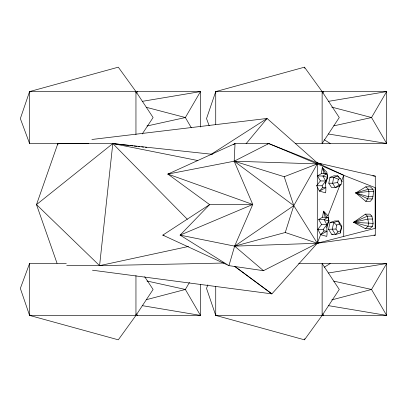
<?xml version="1.0" encoding="UTF-8"?>
<svg xmlns="http://www.w3.org/2000/svg" width="407" height="407" viewBox="0 0 407 407"><rect width="100%" height="100%" fill="white"/><g stroke="black" fill="none" stroke-linecap="round" stroke-linejoin="round"><path stroke-width="0.61" d="M319.083 242.689L317.292 243.269L263.451 270.686L228.938 265.649L234.641 246.138L252.762 204.456L234.167 161.203L235.043 143.569L268.778 143.569L317.292 162.897L343.742 175.295L375.178 187.658L375.178 228.352L315.435 243.686M320.38 180.917L316.661 185.699L319.434 191.112L325.575 192.821C326.74 187.678 323.906 181.843 327.716 177.421L326.806 172.171L322.319 167.567L321.362 173.616L317.496 175.926L320.38 180.917L325.763 181.013L322.883 176.022L317.496 175.926M321.571 224.501L318.686 219.51L324.074 219.602L326.953 224.598L321.571 224.501L317.852 229.283L320.63 234.697L326.765 236.401C327.93 231.257 325.101 225.427 328.912 221.006L328.001 215.751L339.865 185.266M212.485 154.329L112.805 143.569L99.583 265.649L66.717 265.649M372.934 196.713L373.58 191.463L372.934 189.245L370.36 186.823L365.827 186.823L355.784 192.933L365.827 201.358L370.36 201.358L372.313 198.886L372.934 196.713L368.406 196.713L355.784 192.933L356.964 192.582M340.333 232.987L341.356 226.836L341.804 226.19L338.487 220.95L334.798 220.95L330.011 222.497L328.541 229.294L331.858 234.539L335.546 234.539L340.333 232.987L341.804 226.19M318.686 219.51L322.553 217.201L323.514 211.152L328.001 215.751M340.669 230.784L337.973 231.888L335.963 229.049L336.655 225.102L339.352 223.998L341.356 226.836M328.8 183.191L329.97 177.32L333.959 175.819L337.729 175.885L340.221 178.495L342.063 181.237L340.954 184.697L339.372 186.136L335.383 187.632L331.613 187.566L328.8 183.191L332.565 183.262L337.561 182.56L339.087 184.92L340.954 184.697M372.522 226.267L373.102 223.377L372.522 219.037L371.876 216.153L369.948 214.158L365.415 214.158L353.642 222.293L365.415 228.688L369.948 228.688L372.522 226.267L367.994 226.267L353.642 222.293L367.348 216.153L371.876 216.153M337.561 182.56L338.39 179.222L340.221 178.495M233.547 144.704L235.043 143.569L167.898 174.089L209.61 204.609L162.81 235.129L228.938 265.649L180.103 235.129L252.762 204.456L209.61 204.609L180.103 235.129L234.641 246.138L285.251 232.504L293.783 205.632L317.292 163.914L343.742 175.295L343.742 236.202M325.605 183.796L327.716 177.421L326.745 173.713L321.362 173.616M326.796 227.381L328.912 221.006L327.935 217.292L322.553 217.201M142.252 133.949L153.098 117.537L135.953 91.59L118.3 67.175L29.563 91.59L20.35 118.59L29.563 143.478L88.456 143.478M215.735 124.496L215.735 91.59L322.13 91.59L322.13 143.478L339.27 117.537L322.13 91.59L304.472 67.175L215.735 91.59L206.522 118.59L209.157 125.697M129.146 145.472L112.805 143.569L57.87 143.569L36.503 204.609L57.031 263.258M207.84 284.859L206.522 288.41L215.735 315.41L304.472 339.825L304.884 338.639M66.295 263.522L29.563 263.522L20.35 288.41L29.563 315.41L118.3 339.825L135.953 315.41L153.098 289.463L144.704 276.76M92.491 270.217L271.886 293.879L317.292 243.269L320.63 234.697L324.033 230.937L327.106 231.181L320.63 234.697M341.463 181.161L343.742 175.295M136.548 93.183L137.439 91.59L200.478 91.59L200.478 127.025M322.726 93.183L323.616 91.59L386.65 91.59L386.65 143.478L295.533 143.478M189.453 282.438L185.358 289.463L146.21 299.73M304.472 339.825L322.13 315.41L339.27 289.463L322.13 263.522L322.13 315.41L215.735 315.41L215.735 286.304M316.661 185.699L322.044 185.796L325.763 181.013M317.852 229.283L323.234 229.38L326.953 224.598M365.827 201.358C368.864 198.311 369.612 193.244 368.406 189.245L365.827 186.823M246.098 143.686L267.094 118.462L317.292 162.897L321.54 164.153M326.918 178.312L327.716 177.421L322.883 176.022L326.745 173.713M328.108 221.896L328.912 221.006L328.312 219.912M322.843 187.352L319.434 191.112L325.91 187.596L322.843 187.352L322.044 185.796M337.973 231.888L335.546 234.539L332.229 229.294L333.699 222.497L338.487 220.95L339.352 223.998M365.415 228.688L367.994 226.267L368.569 223.377L367.348 216.153L365.415 214.158M197.817 160.541L112.805 143.569L36.503 204.609L99.583 265.649L223.641 263.039M339.087 184.92L335.383 187.632L332.565 183.262L333.74 177.386L337.729 175.885L338.665 177.345M263.451 270.686L234.641 246.138L293.783 205.632L284.208 176.714L234.167 161.203L167.898 174.089L252.762 204.456M210.745 154.579L267.094 118.462L91.901 139.484M324.293 267.216L330.23 263.522M327.935 217.292L324.074 219.602L328.912 221.006L328.098 220.172M317.292 184.885L317.292 162.897L375.279 176.165L375.279 235.175L317.292 243.269L293.783 205.632L234.167 161.203L268.778 143.569L317.292 163.914L284.208 176.714M135.658 92.241L137.439 91.59M322.425 92.028L323.616 91.59M354.823 221.866L353.642 222.293L354.823 222.69M267.572 143.961L268.778 143.569M331.858 234.539L333.058 234.152M167.898 174.089L169.124 173.758M331.771 299.893L371.53 289.463L386.65 263.522L298.697 263.522M146.988 125.997L185.358 117.537L200.478 91.59L142.196 101.368M333.781 125.86L371.53 117.537L386.65 91.59L328.373 101.368M188.472 246.464L99.583 265.649L102.101 265.354M29.563 263.522L29.563 315.41L30.81 315.171M215.735 315.41L216.982 315.171M328.418 272.995L386.65 263.522L386.65 315.41L323.616 315.41L322.425 314.972M335.963 229.049L328.541 229.294M234.641 246.138L317.292 243.269L317.292 186.935M29.563 143.478L29.563 91.59L135.953 91.59L135.953 134.62M372.934 189.245L368.406 189.245L355.784 192.933L367.786 198.886L372.313 198.886M373.58 191.463L369.047 191.463L355.784 192.933L356.964 193.381M372.522 219.037L367.994 219.037L353.642 222.293L373.102 223.377M330.011 222.497L333.699 222.497L336.655 225.102M29.563 315.41L135.953 315.41L135.953 275.544M135.658 314.759L137.439 315.41L200.478 315.41L200.478 284.401M329.97 177.32L333.74 177.386L338.39 179.222M234.167 161.203L317.292 163.914M130.403 145.62L132.916 145.91M134.173 146.057L136.686 146.352M137.942 146.5L139.83 146.718M141.712 146.937L143.6 147.156M145.482 147.375L146.739 147.522M372.817 175.844L375.279 176.165M374.048 235.012L375.279 235.175M162.81 235.129L164.057 235.307M328.418 134.005L386.65 143.478L371.53 117.537L331.771 107.107M328.373 305.632L386.65 315.41L371.53 289.463L333.781 281.14M142.196 305.632L200.478 315.41L185.358 289.463L146.988 281.003M215.735 91.59L216.982 91.829M29.563 91.59L30.81 91.829M146.21 107.27L185.358 117.537L191.341 127.803M285.251 232.504L317.292 243.269M324.293 139.784L330.23 143.478M341.046 180.586L342.063 181.237M234.574 266.305L271.886 293.879L234.773 266.371M112.805 143.569L187.301 219.246M322.726 313.817L323.616 315.41M136.548 313.817L137.439 315.41M325.921 174.135L322.319 167.567L324.053 173.662M327.111 217.72L323.514 211.152L325.244 217.246M323.234 229.38L324.033 230.937M304.472 67.175L304.884 68.361M57.87 143.569L57.87 144.841"/></g></svg>
